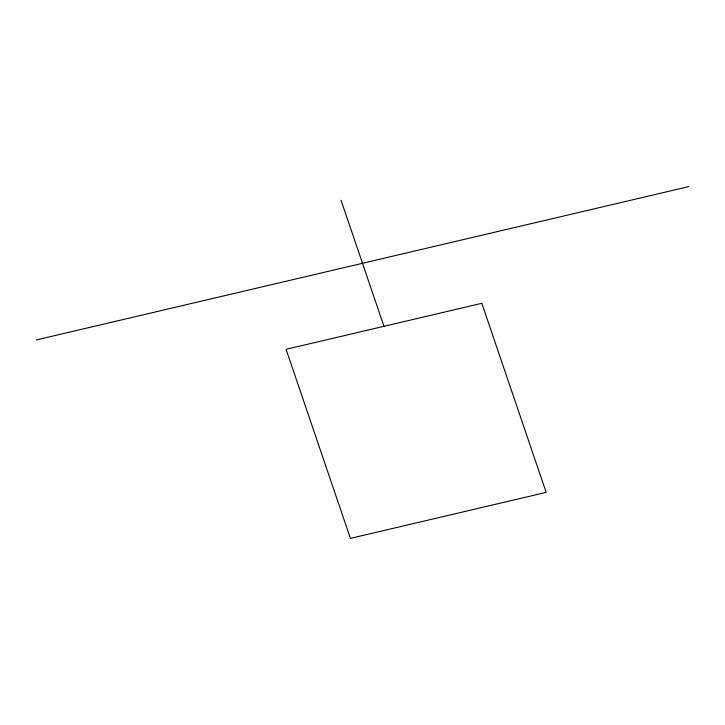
<?xml version="1.0" encoding="UTF-8"?>
<svg xmlns="http://www.w3.org/2000/svg" width="725" height="725" viewBox="0 0 725 725"><rect width="100%" height="100%" fill="white"/><g stroke="black" fill="none" stroke-linecap="round" stroke-linejoin="round"><path stroke-width="1.09" d="M36.25 339.962L688.75 186.615M341.049 200.263L383.951 326.313M481.826 303.313L286.076 349.314L350.411 538.385L546.161 492.384L481.826 303.313"/></g></svg>
